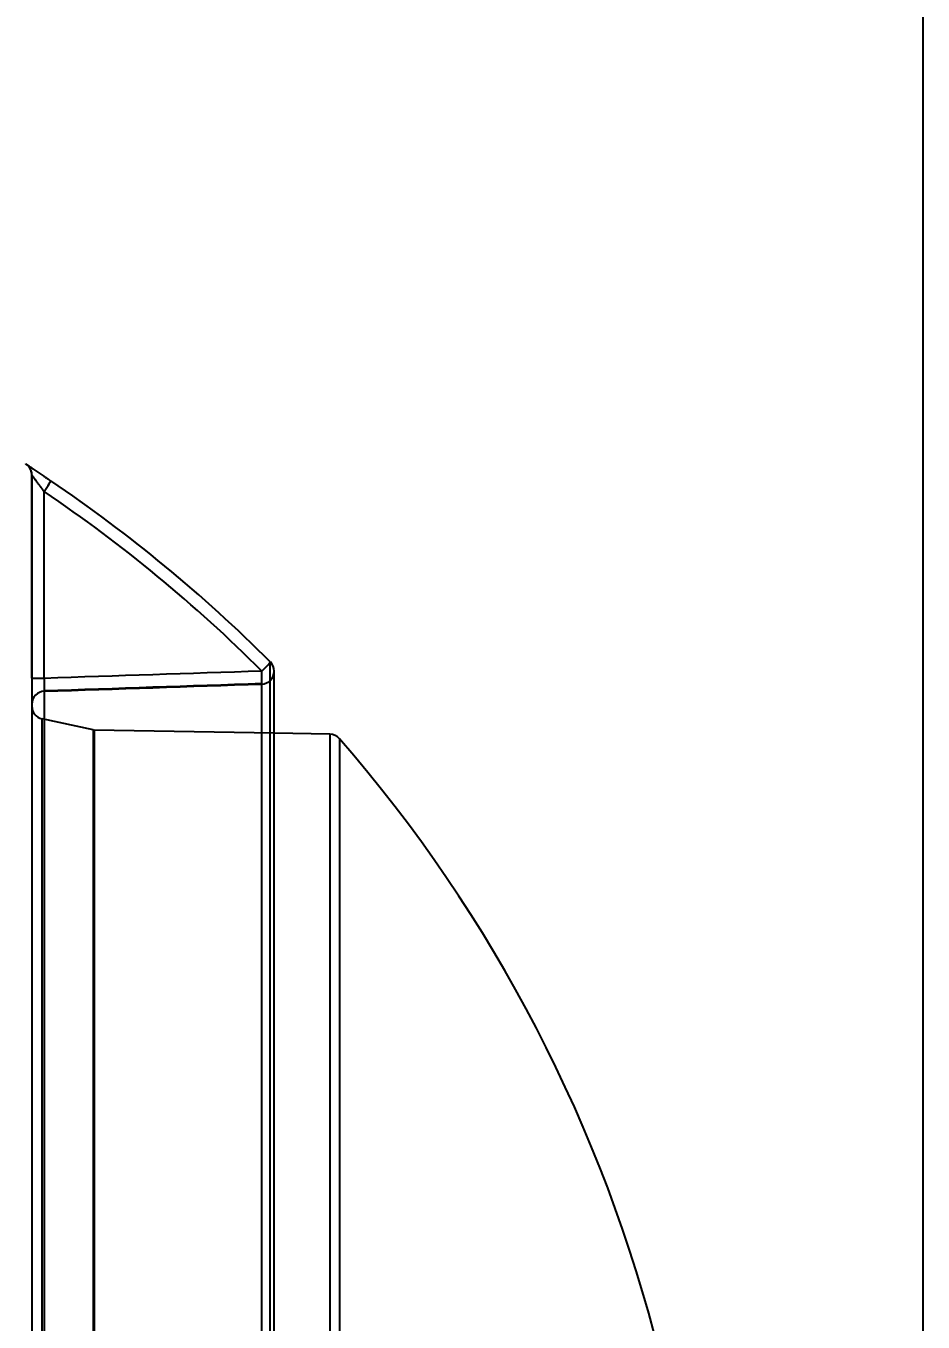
# Model space of a CAD drawing. Header units: millimetres. Extents: x 1044 to 1544, y -1743 to -1389.
# Drawn here: x 1313.9 to 1348.6, y -1557.3 to -1507.1 of the extents above; entities that cross this region are included whole.
import ezdxf
from ezdxf.lldxf.tags import DXFTag

# ---------------------------------------------------------------- set-up
doc = ezdxf.new("R2010")
doc.units = ezdxf.units.MM
doc.layers.add('21', color=7, linetype='Continuous', true_color=0xffffff)
doc.layers.add('dim', color=82, linetype='Continuous', lineweight=9)
doc.styles.add('Capful-A', font='')
doc.styles.get('Capful-A').set_extended_font_data('Microsoft YaHei')
tags = doc.linetypes.add('DASHED', pattern=[25.72, 12.86, -12.86]).pattern_tags.tags
tags[6:7] = [DXFTag(74, 4), DXFTag(75, 0), DXFTag(340, '0'), DXFTag(46, 0.0), DXFTag(50, 0.0), DXFTag(44, 0.0), DXFTag(45, 0.0)]
tags[4:5] = [DXFTag(74, 4), DXFTag(75, 0), DXFTag(340, '0'), DXFTag(46, 0.0), DXFTag(50, 0.0), DXFTag(44, 0.0), DXFTag(45, 0.0)]
doc.dimstyles.new('Capful-A-1.5', dxfattribs={"dimscale": 1.5, "dimtxt": 2.5, "dimasz": 2.5, "dimexe": 1.5, "dimexo": 1, "dimgap": 1.5, "dimtad": 0, "dimdsep": 46, "dimtxsty": 'Capful-A', "dimcen": 0, "dimclrt": 2, "dimazin": 2, "dimtfac": 1, "dimtmove": 0, "dimatfit": 3, "dimfxl": 0, "dimtolj": 1, "dimtzin": 0, "dimarcsym": 0})

# ---------------------------------------------------------------- blocks, each defined once
blk = doc.blocks.new('*D258')
at = {"layer": 'Defpoints', "color": 0, "transparency": 16777216}
for p in [(1348.631, -1492.037), (1257.828, -1508.817), (1348.631, -1572.317)]:
    blk.add_point(p, dxfattribs=at)
at = {"layer": 'dim', "color": 0, "lineweight": -2, "transparency": 16777216}
for p, q in [((1257.828, -1508.067), (1257.828, -1491.288)), ((1348.631, -1571.567), (1348.631, -1491.288)), ((1260.828, -1492.037), (1297.761, -1492.037)), ((1345.631, -1492.037), (1308.697, -1492.037))]:
    blk.add_line(p, q, dxfattribs=at)
at = {"layer": 'dim', "color": 0, "transparency": 16777216}
for points in [[(1260.828, -1491.537), (1260.828, -1492.537), (1257.828, -1492.037)], [(1345.631, -1491.537), (1345.631, -1492.537), (1348.631, -1492.037)]]:
    blk.add_solid(points, dxfattribs=at)
at = {"layer": 'dim', "color": 2, "transparency": 16777216, "insert": (1303.229, -1492.037), "char_height": 3.75, "attachment_point": 5, "style": 'Capful-A', "bg_fill": 3, "box_fill_scale": 1.1, "bg_fill_color": 256, "bg_fill_true_color": 13158600, "bg_fill_transparency": 0}
blk.add_mtext('\\A1;90.8', dxfattribs=at)

msp = doc.modelspace()

# ---------------------------------------------------------------- linework, layer by layer
at = {"layer": '21', "color": 7, "linetype": 'Continuous'}
for p, q in [((1313.889, -1524.065), (1313.889, -1524.064)), ((1323.353, -1570.571), (1323.353, -1531.724)), ((1323.353, -1570.602), (1323.353, -1531.724)), ((1323.501, -1570.587), (1323.501, -1532.08)), ((1325.656, -1534.522), (1323.501, -1534.484)), ((1325.656, -1534.522), (1325.656, -1610.112)), ((1326.027, -1534.694), (1326.027, -1609.939)), ((1326.027, -1534.694), (1326.027, -1609.939))]:
    msp.add_line(p, q, dxfattribs=at)
at = {"layer": '21', "color": 8, "linetype": 'DASHED'}
for p, q in [((1314.119, -1524.487), (1314.119, -1524.486)), ((1314.119, -1532.358), (1314.119, -1524.487)), ((1314.119, -1524.487), (1314.119, -1532.358)), ((1314.595, -1532.358), (1314.595, -1525.13)), ((1314.119, -1532.358), (1314.595, -1532.358)), ((1323.016, -1532.581), (1323.016, -1570.608)), ((1314.604, -1571.044), (1314.604, -1532.859)), ((1314.119, -1533.361), (1314.119, -1571.06)), ((1316.489, -1534.357), (1314.515, -1533.927)), ((1314.515, -1571.54), (1314.515, -1533.927)), ((1316.489, -1534.357), (1316.489, -1571.434)), ((1323.501, -1534.484), (1316.538, -1534.362)), ((1316.538, -1534.362), (1316.538, -1571.43))]:
    msp.add_line(p, q, dxfattribs=at)
at = {"layer": '21', "color": 7, "linetype": 'Continuous'}
for centre, radius, start, end in [((1313.617, -1524.486), 0.503, 46.6744, 57.2307), ((1322.999, -1532.08), 0.503, 0, 44.983), ((1325.648, -1535.024), 0.503, 41.0536, 89), ((1282.828, -1572.317), 57.285, 13.8838, 41.0536)]:
    msp.add_arc(centre, radius, start, end, dxfattribs=at)
at = {"layer": '21', "color": 8, "linetype": 'DASHED'}
for centre, radius, start, end in [((1313.617, -1524.486), 0.503, 0, 46.6744), ((1314.622, -1533.436), 0.503, 180, 257.7301), ((1316.543, -1534.111), 0.251, 257.7301, 269)]:
    msp.add_arc(centre, radius, start, end, dxfattribs=at)
for centre, major_axis, ratio, start_param, end_param in [((1313.617, -1524.487), (-0.503, 0), 0.999982, 3.759593, 4.140458), ((1313.617, -1524.487), (-0.503, 0), 0.999982, 3.141593, 3.759593), ((1314.569, -1525.13), (-0.281, -0.417), 0.043415, 1.600054, 3.164263), ((1282.874, -1572.317), (0, 56.882), 0.99863, 5.498176, 5.69069), ((1322.999, -1532.08), (-0.355, -0.355), 0.037022, 1.607823, 3.172031), ((2184.611, -1572.317), (1342.578, 0), 0.039078, 2.267562, 2.275777), ((1322.999, -1532.08), (-0.016, 0.502), 0.052308, 3.184594, 4.710679), ((1322.999, -1532.08), (0.503, 0), 0.999077, 4.747296, 6.283174), ((2190.36, -1572.317), (1336.833, 0), 0.039078, 2.276804, 2.285112), ((1314.622, -1533.361), (-0.503, 0), 0.99948, 4.747296, 6.283185)]:
    msp.add_ellipse(centre, major_axis=major_axis, ratio=ratio, start_param=start_param, end_param=end_param, dxfattribs=at)
at = {"layer": '21', "color": 7, "linetype": 'Continuous'}
for centre, major_axis, ratio, start_param, end_param in [((1282.848, -1572.317), (0, -57.384), 0.99863, 2.356584, 2.549097), ((1322.999, -1532.08), (0.503, 0), 0.999077, 6.283174, 7.069876)]:
    msp.add_ellipse(centre, major_axis=major_axis, ratio=ratio, start_param=start_param, end_param=end_param, dxfattribs=at)
for points, knots in [([(1313.889, -1524.065), (1313.889, -1524.065), (1313.89, -1524.066), (1313.898, -1524.072), (1313.904, -1524.076), (1313.925, -1524.091), (1313.947, -1524.105), (1313.981, -1524.128), (1313.988, -1524.133), (1314.003, -1524.144), (1314.011, -1524.149), (1314.036, -1524.166), (1314.054, -1524.178), (1314.077, -1524.193), (1314.081, -1524.197), (1314.086, -1524.2)], [0, 0, 0, 0, 0.160301, 0.160301, 0.320603, 0.320603, 0.641205, 0.641205, 0.721356, 0.721356, 0.801507, 0.801507, 0.961808, 0.961808, 1, 1, 1, 1]), ([(1314.095, -1524.205), (1314.05, -1524.175), (1313.981, -1524.128), (1313.929, -1524.093), (1313.916, -1524.084), (1313.916, -1524.084)], [0, 0, 0, 0, 0.441125, 0.83386, 1, 1, 1, 1]), ([(1314.086, -1524.2), (1314.12, -1524.223), (1314.158, -1524.248), (1314.221, -1524.291), (1314.245, -1524.307), (1314.294, -1524.34), (1314.32, -1524.357), (1314.396, -1524.409), (1314.45, -1524.444), (1314.532, -1524.5), (1314.56, -1524.519), (1314.603, -1524.548), (1314.617, -1524.557), (1314.646, -1524.576), (1314.66, -1524.586), (1314.732, -1524.635), (1314.791, -1524.674), (1314.849, -1524.714)], [0, 0, 0, 0, 0.180475, 0.180475, 0.282915, 0.282915, 0.385356, 0.385356, 0.590237, 0.590237, 0.692678, 0.692678, 0.743898, 0.743898, 0.795119, 0.795119, 1, 1, 1, 1])]:
    msp.add_open_spline(points, degree=3, knots=knots, dxfattribs=at)
at = {"layer": '21', "color": 8, "linetype": 'DASHED'}
for points, knots in [([(1313.916, -1524.084), (1313.916, -1524.084), (1313.917, -1524.084), (1313.922, -1524.088), (1313.936, -1524.099), (1313.967, -1524.126), (1314.002, -1524.158), (1314.02, -1524.19), (1314.024, -1524.198)], [0, 0, 0, 0, 0.12838, 0.282825, 0.390619, 0.518102, 0.882124, 1, 1, 1, 1]), ([(1314.595, -1525.13), (1314.57, -1525.096), (1314.544, -1525.062), (1314.493, -1524.993), (1314.468, -1524.959), (1314.418, -1524.892), (1314.394, -1524.859), (1314.358, -1524.811), (1314.346, -1524.794), (1314.322, -1524.763), (1314.31, -1524.747), (1314.288, -1524.716), (1314.276, -1524.701), (1314.254, -1524.671), (1314.244, -1524.657), (1314.223, -1524.629), (1314.213, -1524.616), (1314.194, -1524.59), (1314.185, -1524.578), (1314.168, -1524.555), (1314.16, -1524.544), (1314.15, -1524.53), (1314.147, -1524.526), (1314.14, -1524.517), (1314.138, -1524.513), (1314.132, -1524.506), (1314.13, -1524.503), (1314.126, -1524.498), (1314.125, -1524.495), (1314.12, -1524.489), (1314.119, -1524.487), (1314.119, -1524.487)], [0, 0, 0, 0, 0.125, 0.125, 0.25, 0.25, 0.375, 0.375, 0.4375, 0.4375, 0.5, 0.5, 0.5625, 0.5625, 0.625, 0.625, 0.6875, 0.6875, 0.75, 0.75, 0.8125, 0.8125, 0.84375, 0.84375, 0.875, 0.875, 0.90625, 0.90625, 0.9375, 0.9375, 1, 1, 1, 1]), ([(1314.119, -1532.358), (1314.119, -1532.39), (1314.119, -1532.422), (1314.119, -1532.486), (1314.119, -1532.549), (1314.119, -1532.612), (1314.119, -1532.658), (1314.119, -1532.673), (1314.119, -1532.704), (1314.119, -1532.719), (1314.119, -1532.794), (1314.119, -1532.85), (1314.119, -1532.931), (1314.119, -1532.957), (1314.119, -1532.995), (1314.119, -1533.007), (1314.119, -1533.032), (1314.119, -1533.044), (1314.119, -1533.079), (1314.119, -1533.101), (1314.119, -1533.143), (1314.119, -1533.162), (1314.119, -1533.199), (1314.119, -1533.217), (1314.119, -1533.248), (1314.119, -1533.262), (1314.119, -1533.301), (1314.119, -1533.322), (1314.119, -1533.34), (1314.119, -1533.343), (1314.119, -1533.349), (1314.119, -1533.356), (1314.119, -1533.36), (1314.119, -1533.361)], [0, 0, 0, 0, 0.0625, 0.0625, 0.125, 0.1875, 0.1875, 0.21875, 0.21875, 0.25, 0.25, 0.375, 0.375, 0.4375, 0.4375, 0.46875, 0.46875, 0.5, 0.5, 0.5625, 0.5625, 0.625, 0.625, 0.6875, 0.6875, 0.75, 0.75, 0.875, 0.875, 0.90625, 0.90625, 0.9375, 1, 1, 1, 1]), ([(1314.595, -1532.358), (1314.595, -1532.374), (1314.594, -1532.39), (1314.593, -1532.422), (1314.593, -1532.454), (1314.592, -1532.485), (1314.591, -1532.516), (1314.591, -1532.531), (1314.591, -1532.576), (1314.59, -1532.604), (1314.59, -1532.645), (1314.591, -1532.658), (1314.591, -1532.683), (1314.591, -1532.695), (1314.591, -1532.718), (1314.592, -1532.729), (1314.592, -1532.75), (1314.592, -1532.76), (1314.593, -1532.779), (1314.594, -1532.787), (1314.595, -1532.803), (1314.595, -1532.81), (1314.597, -1532.829), (1314.598, -1532.84), (1314.6, -1532.85), (1314.601, -1532.853), (1314.602, -1532.857), (1314.603, -1532.858), (1314.604, -1532.859)], [0, 0, 0, 0, 0.0625, 0.0625, 0.125, 0.1875, 0.1875, 0.25, 0.25, 0.375, 0.375, 0.4375, 0.4375, 0.5, 0.5, 0.5625, 0.5625, 0.625, 0.625, 0.6875, 0.6875, 0.75, 0.75, 0.875, 0.875, 0.9375, 0.9375, 1, 1, 1, 1])]:
    msp.add_open_spline(points, degree=3, knots=knots, dxfattribs=at)
msp.add_open_spline([(1314.604, -1532.859), (1317.408, -1532.766), (1320.212, -1532.673), (1323.016, -1532.581)], degree=3, dxfattribs=at)

# ---------------------------------------------------------------- next in the draw order: dimensions: what is measured, and where the dimension line sits
at = {"layer": 'dim'}
dim = msp.add_linear_dim(base=(1348.631, -1492.037), p1=(1257.828, -1508.817), p2=(1348.631, -1572.317), dimstyle='Capful-A-1.5', override={"dimasz": 2, "dimexe": 0.49975, "dimexo": 0.49975, "dimgap": 0.49975}, dxfattribs=at)
dim.commit()
dim.dimension.update_dxf_attribs({"geometry": '*D258', "text_midpoint": (1303.229, -1492.037)})

doc.saveas('drawing.dxf')
